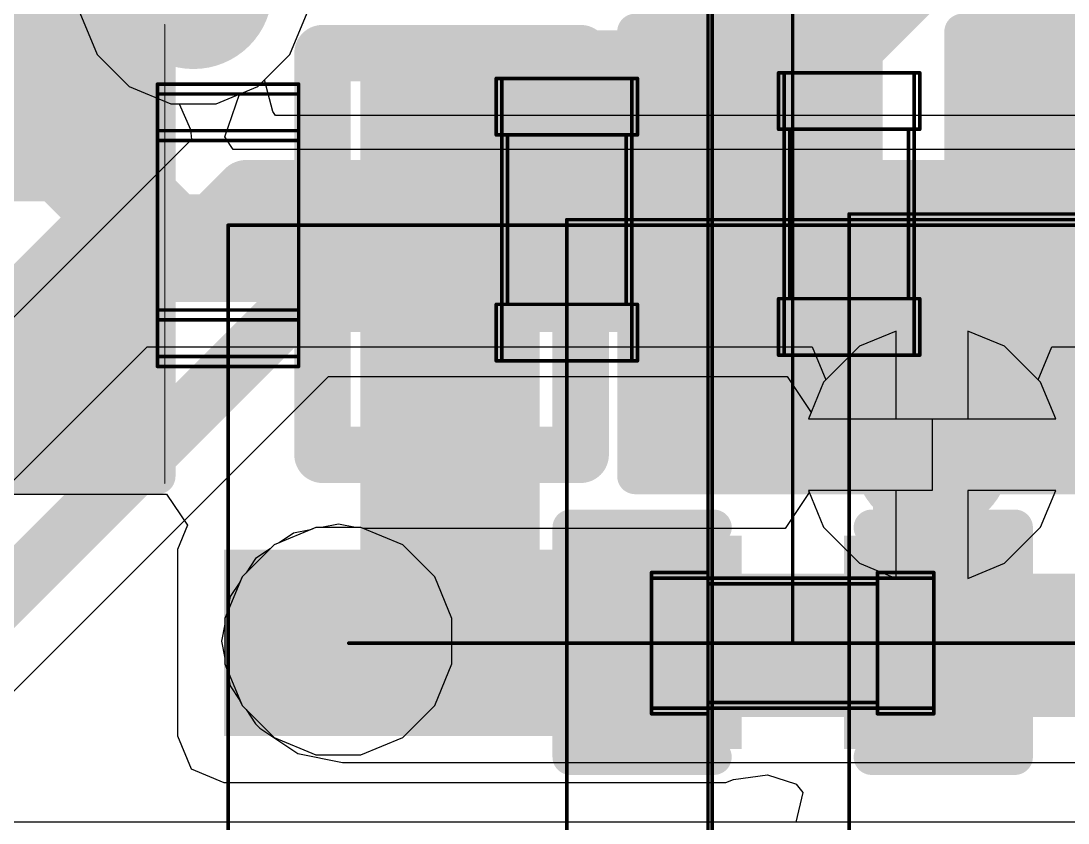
# Model space of a CAD drawing. Header units: inches. Extents: x 0 to 323, y -26 to 38.
# Drawn here: x 11.016 to 14.725, y 0.2 to 3.041 of the extents above; entities that cross this region are included whole.
import ezdxf

# ---------------------------------------------------------------- set-up
doc = ezdxf.new("R2010")
doc.units = ezdxf.units.IN
for name, color, linetype in [('Bottom Layer', 5, 'Continuous'), ('Bottom Solder', 6, 'Continuous'), ('Drill Drawing', 1, 'Continuous'), ('GND', 76, 'Continuous'), ('Mechanical 3', 76, 'Continuous'), ('Power', 16, 'Continuous'), ('Top Layer', 1, 'Continuous'), ('Top Overlay', 2, 'Continuous'), ('Top Paste', 8, 'Continuous'), ('Top Solder', 216, 'Continuous'), ('Via Holes', 16, 'Continuous')]:
    doc.layers.add(name, color=color, linetype=linetype)

# ---------------------------------------------------------------- blocks, each defined once
blk = doc.blocks.new('C___0402_11')
at = {"layer": 'Top Layer'}
for points in [[(-0.6985, -0.3175), (-0.6985, 0.3175), (-0.2413, 0.3175), (-0.2413, -0.3175)], [(0.2413, -0.3175), (0.2413, 0.3175), (0.6985, 0.3175), (0.6985, -0.3175)]]:
    blk.add_hatch(color=1, dxfattribs=at).paths.add_polyline_path(points)
at = {"layer": 'Top Paste'}
for points in [[(-0.6985, -0.3175), (-0.6985, 0.3175), (-0.2413, 0.3175), (-0.2413, -0.3175)], [(0.2413, -0.3175), (0.2413, 0.3175), (0.6985, 0.3175), (0.6985, -0.3175)]]:
    blk.add_hatch(color=8, dxfattribs=at).paths.add_polyline_path(points)
at = {"layer": 'Top Solder'}
for points in [[(-0.7585, -0.3775), (-0.7585, 0.3775), (-0.1813, 0.3775), (-0.1813, -0.3775)], [(0.1813, -0.3775), (0.1813, 0.3775), (0.7585, 0.3775), (0.7585, -0.3775)]]:
    blk.add_hatch(color=216, dxfattribs=at).paths.add_polyline_path(points)
at = {"layer": 'Top Overlay', "const_width": 0.127}
for points in [[(-0.7874, 0.4064), (-0.2794, 0.4064)], [(-0.7874, -0.4064), (-0.7874, 0.4064)], [(0.2794, 0.4064), (0.7874, 0.4064)], [(0.7874, -0.4064), (0.7874, 0.4064)], [(-0.7874, -0.4064), (-0.2794, -0.4064)], [(0.2794, -0.4064), (0.7874, -0.4064)]]:
    blk.add_lwpolyline(points, dxfattribs=at)
at = {"layer": 'Top Overlay', "const_width": 0.0635}
for points in [[(-0.8191, 0.4064, 1), (-0.7556, 0.4064, 1)], [(-0.8191, 0.4064, 1), (-0.7556, 0.4064, 1)], [(-0.3111, 0.4064, 1), (-0.2477, 0.4064, 1)], [(0.2477, 0.4064, 1), (0.3111, 0.4064, 1)], [(0.7556, 0.4064, 1), (0.8191, 0.4064, 1)], [(0.7556, 0.4064, 1), (0.8191, 0.4064, 1)], [(-0.8191, -0.4064, 1), (-0.7556, -0.4064, 1)], [(-0.8191, -0.4064, 1), (-0.7556, -0.4064, 1)], [(-0.3111, -0.4064, 1), (-0.2477, -0.4064, 1)], [(0.2477, -0.4064, 1), (0.3111, -0.4064, 1)], [(0.7556, -0.4064, 1), (0.8191, -0.4064, 1)], [(0.7556, -0.4064, 1), (0.8191, -0.4064, 1)]]:
    blk.add_lwpolyline(points, format="xyb", close=True, dxfattribs=at)
blk = doc.blocks.new('C___0402_13')
at = {"layer": 'Top Layer'}
for points in [[(-0.6985, -0.3175), (-0.6985, 0.3175), (-0.2413, 0.3175), (-0.2413, -0.3175)], [(0.2413, -0.3175), (0.2413, 0.3175), (0.6985, 0.3175), (0.6985, -0.3175)]]:
    blk.add_hatch(color=1, dxfattribs=at).paths.add_polyline_path(points)
at = {"layer": 'Top Paste'}
for points in [[(-0.6985, -0.3175), (-0.6985, 0.3175), (-0.2413, 0.3175), (-0.2413, -0.3175)], [(0.2413, -0.3175), (0.2413, 0.3175), (0.6985, 0.3175), (0.6985, -0.3175)]]:
    blk.add_hatch(color=8, dxfattribs=at).paths.add_polyline_path(points)
at = {"layer": 'Top Solder'}
for points in [[(-0.7585, -0.3775), (-0.7585, 0.3775), (-0.1813, 0.3775), (-0.1813, -0.3775)], [(0.1813, -0.3775), (0.1813, 0.3775), (0.7585, 0.3775), (0.7585, -0.3775)]]:
    blk.add_hatch(color=216, dxfattribs=at).paths.add_polyline_path(points)
at = {"layer": 'Top Overlay', "const_width": 0.127}
for points in [[(-0.2794, 0.4064), (-0.7874, 0.4064)], [(-0.7874, -0.4064), (-0.7874, 0.4064)], [(0.7874, 0.4064), (0.2794, 0.4064)], [(0.7874, -0.4064), (0.7874, 0.4064)], [(-0.2794, -0.4064), (-0.7874, -0.4064)], [(0.7874, -0.4064), (0.2794, -0.4064)]]:
    blk.add_lwpolyline(points, dxfattribs=at)
at = {"layer": 'Top Overlay', "const_width": 0.0635}
for points in [[(-0.8191, 0.4064, 1), (-0.7556, 0.4064, 1)], [(-0.8191, 0.4064, 1), (-0.7556, 0.4064, 1)], [(-0.3111, 0.4064, 1), (-0.2477, 0.4064, 1)], [(0.2477, 0.4064, 1), (0.3111, 0.4064, 1)], [(0.7556, 0.4064, 1), (0.8191, 0.4064, 1)], [(0.7556, 0.4064, 1), (0.8191, 0.4064, 1)], [(-0.8191, -0.4064, 1), (-0.7556, -0.4064, 1)], [(-0.8191, -0.4064, 1), (-0.7556, -0.4064, 1)], [(-0.3111, -0.4064, 1), (-0.2477, -0.4064, 1)], [(0.2477, -0.4064, 1), (0.3111, -0.4064, 1)], [(0.7556, -0.4064, 1), (0.8191, -0.4064, 1)], [(0.7556, -0.4064, 1), (0.8191, -0.4064, 1)]]:
    blk.add_lwpolyline(points, format="xyb", close=True, dxfattribs=at)
blk = doc.blocks.new('C___0402_16')
at = {"layer": 'Top Layer'}
for points in [[(-0.6985, -0.3175), (-0.6985, 0.3175), (-0.2413, 0.3175), (-0.2413, -0.3175)], [(0.2413, -0.3175), (0.2413, 0.3175), (0.6985, 0.3175), (0.6985, -0.3175)]]:
    blk.add_hatch(color=1, dxfattribs=at).paths.add_polyline_path(points)
at = {"layer": 'Top Paste'}
for points in [[(-0.6985, -0.3175), (-0.6985, 0.3175), (-0.2413, 0.3175), (-0.2413, -0.3175)], [(0.2413, -0.3175), (0.2413, 0.3175), (0.6985, 0.3175), (0.6985, -0.3175)]]:
    blk.add_hatch(color=8, dxfattribs=at).paths.add_polyline_path(points)
at = {"layer": 'Top Solder'}
for points in [[(-0.7585, -0.3775), (-0.7585, 0.3775), (-0.1813, 0.3775), (-0.1813, -0.3775)], [(0.1813, -0.3775), (0.1813, 0.3775), (0.7585, 0.3775), (0.7585, -0.3775)]]:
    blk.add_hatch(color=216, dxfattribs=at).paths.add_polyline_path(points)
at = {"layer": 'Top Overlay', "const_width": 0.127}
for points in [[(-0.2794, 0.4064), (-0.7874, 0.4064)], [(-0.7874, -0.4064), (-0.7874, 0.4064)], [(0.7874, 0.4064), (0.2794, 0.4064)], [(0.7874, -0.4064), (0.7874, 0.4064)], [(-0.2794, -0.4064), (-0.7874, -0.4064)], [(0.7874, -0.4064), (0.2794, -0.4064)]]:
    blk.add_lwpolyline(points, dxfattribs=at)
at = {"layer": 'Top Overlay', "const_width": 0.0635}
for points in [[(-0.8191, 0.4064, 1), (-0.7556, 0.4064, 1)], [(-0.8191, 0.4064, 1), (-0.7556, 0.4064, 1)], [(-0.3111, 0.4064, 1), (-0.2477, 0.4064, 1)], [(0.2477, 0.4064, 1), (0.3111, 0.4064, 1)], [(0.7556, 0.4064, 1), (0.8191, 0.4064, 1)], [(0.7556, 0.4064, 1), (0.8191, 0.4064, 1)], [(-0.8191, -0.4064, 1), (-0.7556, -0.4064, 1)], [(-0.8191, -0.4064, 1), (-0.7556, -0.4064, 1)], [(-0.3111, -0.4064, 1), (-0.2477, -0.4064, 1)], [(0.2477, -0.4064, 1), (0.3111, -0.4064, 1)], [(0.7556, -0.4064, 1), (0.8191, -0.4064, 1)], [(0.7556, -0.4064, 1), (0.8191, -0.4064, 1)]]:
    blk.add_lwpolyline(points, format="xyb", close=True, dxfattribs=at)
blk = doc.blocks.new('R___0402_24')
at = {"layer": 'Top Layer'}
for points in [[(-0.6985, -0.3175), (-0.6985, 0.3175), (-0.2413, 0.3175), (-0.2413, -0.3175)], [(0.2413, -0.3175), (0.2413, 0.3175), (0.6985, 0.3175), (0.6985, -0.3175)]]:
    blk.add_hatch(color=1, dxfattribs=at).paths.add_polyline_path(points)
at = {"layer": 'Top Paste'}
for points in [[(-0.6985, -0.3175), (-0.6985, 0.3175), (-0.2413, 0.3175), (-0.2413, -0.3175)], [(0.2413, -0.3175), (0.2413, 0.3175), (0.6985, 0.3175), (0.6985, -0.3175)]]:
    blk.add_hatch(color=8, dxfattribs=at).paths.add_polyline_path(points)
at = {"layer": 'Top Solder'}
for points in [[(-0.7535, -0.3725), (-0.7535, 0.3725), (-0.1863, 0.3725), (-0.1863, -0.3725)], [(0.1863, -0.3725), (0.1863, 0.3725), (0.7535, 0.3725), (0.7535, -0.3725)]]:
    blk.add_hatch(color=216, dxfattribs=at).paths.add_polyline_path(points)
at = {"layer": 'Top Overlay'}
for points, const_width in [([(-0.7874, 0.4064), (-0.7874, -0.4064)], 0.127), ([(-0.7874, 0.4064), (0.7874, 0.4064)], 0.127), ([(0.7874, 0.4064), (0.7874, -0.4064)], 0.127), ([(-0.7874, -0.4064), (0.7874, -0.4064)], 0.127), ([(-0.8128, -0.4318), (0.8128, -0.4318)], 0.00323)]:
    blk.add_lwpolyline(points, dxfattribs=dict(at, const_width=const_width))
for points, const_width in [([(-0.8191, 0.4064, 1), (-0.7556, 0.4064, 1)], 0.0635), ([(-0.8191, 0.4064, 1), (-0.7556, 0.4064, 1)], 0.0635), ([(0.7556, 0.4064, 1), (0.8191, 0.4064, 1)], 0.0635), ([(0.7556, 0.4064, 1), (0.8191, 0.4064, 1)], 0.0635), ([(-0.8191, -0.4064, 1), (-0.7556, -0.4064, 1)], 0.0635), ([(-0.8191, -0.4064, 1), (-0.7556, -0.4064, 1)], 0.0635), ([(0.7556, -0.4064, 1), (0.8191, -0.4064, 1)], 0.0635), ([(0.7556, -0.4064, 1), (0.8191, -0.4064, 1)], 0.0635), ([(-0.8136, -0.4318, 1), (-0.812, -0.4318, 1)], 0.00161), ([(0.812, -0.4318, 1), (0.8136, -0.4318, 1)], 0.00161)]:
    blk.add_lwpolyline(points, format="xyb", close=True, dxfattribs=dict(at, const_width=const_width))
blk = doc.blocks.new('IND_0402_28')
at = {"layer": 'Top Layer'}
for points in [[(-0.55, 0.3), (-0.15, 0.3), (-0.15, -0.3), (-0.55, -0.3)], [(0.15, 0.3), (0.55, 0.3), (0.55, -0.3), (0.15, -0.3)]]:
    blk.add_hatch(color=1, dxfattribs=at).paths.add_polyline_path(points)
at = {"layer": 'Top Paste'}
for points in [[(-0.55, 0.3), (-0.15, 0.3), (-0.15, -0.3), (-0.55, -0.3)], [(0.15, 0.3), (0.55, 0.3), (0.55, -0.3), (0.15, -0.3)]]:
    blk.add_hatch(color=8, dxfattribs=at).paths.add_polyline_path(points)
at = {"layer": 'Top Solder'}
for points in [[(-0.55, 0.3), (-0.15, 0.3), (-0.15, -0.3), (-0.55, -0.3)], [(0.15, 0.3), (0.55, 0.3), (0.55, -0.3), (0.15, -0.3)]]:
    blk.add_hatch(color=216, dxfattribs=at).paths.add_polyline_path(points)
at = {"layer": 'Top Overlay', "const_width": 0.2}
for points in [[(-0.7112, -0.4572), (-0.7112, 0.4572)], [(-0.3048, 0.4572), (-0.7112, 0.4572)], [(0.7112, 0.4572), (-0.3048, 0.4572)], [(0.7112, -0.4572), (0.7112, 0.4572)], [(-0.3048, -0.4572), (-0.7112, -0.4572)], [(0.7112, -0.4572), (-0.3048, -0.4572)]]:
    blk.add_lwpolyline(points, dxfattribs=at)
at = {"layer": 'Top Overlay', "const_width": 0.1}
for points in [[(-0.7612, 0.4572, 1), (-0.6612, 0.4572, 1)], [(-0.7612, 0.4572, 1), (-0.6612, 0.4572, 1)], [(-0.3548, 0.4572, 1), (-0.2548, 0.4572, 1)], [(-0.3548, 0.4572, 1), (-0.2548, 0.4572, 1)], [(0.6612, 0.4572, 1), (0.7612, 0.4572, 1)], [(0.6612, 0.4572, 1), (0.7612, 0.4572, 1)], [(-0.7612, -0.4572, 1), (-0.6612, -0.4572, 1)], [(-0.7612, -0.4572, 1), (-0.6612, -0.4572, 1)], [(-0.3548, -0.4572, 1), (-0.2548, -0.4572, 1)], [(-0.3548, -0.4572, 1), (-0.2548, -0.4572, 1)], [(0.6612, -0.4572, 1), (0.7612, -0.4572, 1)], [(0.6612, -0.4572, 1), (0.7612, -0.4572, 1)]]:
    blk.add_lwpolyline(points, format="xyb", close=True, dxfattribs=at)

msp = doc.modelspace()

# ---------------------------------------------------------------- hatches: boundary and pattern name
at = {"layer": 'Bottom Layer'}
h = msp.add_hatch(color=5, dxfattribs=at)
edge = h.paths.add_edge_path()
edge.add_arc((11.6266, 3.1496), 0.25, 0, 360)
h = msp.add_hatch(color=5, dxfattribs=at)
edge = h.paths.add_edge_path()
edge.add_arc((14.2428, 1.504), 0.25, 0, 360)
h = msp.add_hatch(color=5, dxfattribs=at)
edge = h.paths.add_edge_path()
edge.add_arc((12.14, 0.8436), 0.25, 0, 360)
at = {"layer": 'Bottom Solder'}
h = msp.add_hatch(color=6, dxfattribs=at)
edge = h.paths.add_edge_path()
edge.add_arc((11.6266, 3.1496), 0.15, 0, 360)
h = msp.add_hatch(color=6, dxfattribs=at)
edge = h.paths.add_edge_path()
edge.add_arc((14.2428, 1.504), 0.15, 0, 360)
h = msp.add_hatch(color=6, dxfattribs=at)
edge = h.paths.add_edge_path()
edge.add_arc((12.14, 0.8436), 0.15, 0, 360)
at = {"layer": 'GND'}
h = msp.add_hatch(color=76, dxfattribs=at)
edge = h.paths.add_edge_path()
edge.add_arc((11.6266, 3.1496), 0.25, 0, 360)
h = msp.add_hatch(color=76, dxfattribs=at)
edge = h.paths.add_edge_path()
edge.add_arc((14.2428, 1.504), 0.25, 0, 360)
h = msp.add_hatch(color=76, dxfattribs=at)
edge = h.paths.add_edge_path()
edge.add_arc((12.14, 0.8436), 0.25, 0, 360)
at = {"layer": 'Power'}
h = msp.add_hatch(color=16, dxfattribs=at)
edge = h.paths.add_edge_path()
edge.add_arc((11.6266, 3.1496), 0.25, 0, 360)
h = msp.add_hatch(color=16, dxfattribs=at)
edge = h.paths.add_edge_path()
edge.add_arc((14.2428, 1.504), 0.25, 0, 360)
h = msp.add_hatch(color=16, dxfattribs=at)
edge = h.paths.add_edge_path()
edge.add_arc((12.14, 0.8436), 0.25, 0, 360)
at = {"layer": 'Top Layer'}
h = msp.add_hatch(color=1, dxfattribs=at)
edge = h.paths.add_edge_path()
edge.add_arc((11.6266, 3.1496), 0.25, 0, 360)
for points in [[(12.2174, 2.3622), (13.9954, 2.3622), (13.9954, 3.0068), (12.2174, 3.0068)], [(12.2174, 2.0828), (12.2174, 0.5842), (12.8524, 0.5842), (12.8524, 2.0828)], [(13.2801, 1.5167), (16.1859, 1.5167), (16.1859, 2.0374), (13.2801, 2.0374)], [(13.9905, 1.504), (15.9047, 1.504), (15.9047, 2.0374), (13.9905, 2.0374)], [(13.5128, 1.1684), (11.7348, 1.1684), (11.7348, 0.508), (13.5128, 0.508)]]:
    msp.add_hatch(color=1, dxfattribs=at).paths.add_polyline_path(points)
h = msp.add_hatch(color=1, dxfattribs=at)
edge = h.paths.add_edge_path()
edge.add_arc((14.2428, 1.504), 0.25, 0, 360)
h = msp.add_hatch(color=1, dxfattribs=at)
edge = h.paths.add_edge_path()
edge.add_arc((12.14, 0.8436), 0.25, 0, 360)
at = {"layer": 'Top Solder'}
h = msp.add_hatch(color=216, dxfattribs=at)
edge = h.paths.add_edge_path()
edge.add_arc((11.6266, 3.1496), 0.15, 0, 360)
h = msp.add_hatch(color=216, dxfattribs=at)
edge = h.paths.add_edge_path()
edge.add_arc((14.2428, 1.504), 0.15, 0, 360)
h = msp.add_hatch(color=216, dxfattribs=at)
edge = h.paths.add_edge_path()
edge.add_arc((12.14, 0.8436), 0.15, 0, 360)
at = {"layer": 'Via Holes'}
h = msp.add_hatch(color=7, dxfattribs=at)
edge = h.paths.add_edge_path()
edge.add_arc((11.6266, 3.1496), 0.15, 0, 360)
h = msp.add_hatch(color=7, dxfattribs=at)
edge = h.paths.add_edge_path()
edge.add_arc((14.2428, 1.504), 0.15, 0, 360)
h = msp.add_hatch(color=7, dxfattribs=at)
edge = h.paths.add_edge_path()
edge.add_arc((12.14, 0.8436), 0.15, 0, 360)

# ---------------------------------------------------------------- linework, layer by layer
at = {"layer": 'Bottom Layer'}
for p, q in [((11.9677, 2.9217), (12.029, 3.0696)), ((11.8545, 2.8085), (11.9677, 2.9217)), ((11.7895, 2.7815), (11.8545, 2.8085)), ((11.7381, 2.6299), (11.7895, 2.7815)), ((11.7676, 2.5857), (11.7381, 2.6299)), ((20.3022, 2.5857), (11.7676, 2.5857)), ((10.172, 0.5964), (11.4621, 1.8865)), ((11.4621, 1.8865), (13.8184, 1.8865)), ((13.8184, 1.8865), (13.867, 1.7692)), ((14.6186, 1.7692), (14.6672, 1.8865)), ((14.6672, 1.8865), (14.8906, 1.8865)), ((13.8586, 1.7608), (13.8049, 1.631)), ((13.867, 1.7692), (13.8586, 1.7608)), ((14.627, 1.7608), (14.6186, 1.7692)), ((14.6807, 1.631), (14.627, 1.7608)), ((13.8049, 1.631), (14.6807, 1.631)), ((14.1158, 1.377), (13.8049, 1.377)), ((13.8049, 1.377), (13.8586, 1.2473)), ((14.1158, 1.0661), (14.1158, 1.377)), ((14.6807, 1.377), (14.3698, 1.377)), ((14.3698, 1.377), (14.3698, 1.0661)), ((14.627, 1.2473), (14.6807, 1.377)), ((12.06, 1.246), (11.9121, 1.1848)), ((12.2201, 1.246), (12.06, 1.246)), ((12.368, 1.1848), (12.2201, 1.246)), ((13.8586, 1.2473), (13.9861, 1.1198)), ((14.4995, 1.1198), (14.627, 1.2473)), ((11.9121, 1.1848), (11.7989, 1.0716)), ((12.4812, 1.0716), (12.368, 1.1848)), ((13.9861, 1.1198), (14.1158, 1.0661)), ((14.3698, 1.0661), (14.4995, 1.1198)), ((11.7989, 1.0716), (11.7376, 0.9237)), ((12.5424, 0.9237), (12.4812, 1.0716)), ((11.7376, 0.9237), (11.7376, 0.7636)), ((12.5424, 0.7636), (12.5424, 0.9237)), ((11.7376, 0.7636), (11.7989, 0.6157)), ((12.4812, 0.6157), (12.5424, 0.7636)), ((11.7989, 0.6157), (11.9121, 0.5025)), ((12.368, 0.5025), (12.4812, 0.6157)), ((11.9121, 0.5025), (12.06, 0.4412)), ((12.2201, 0.4412), (12.368, 0.5025)), ((12.06, 0.4412), (12.2201, 0.4412)), ((21.7238, 0.2032), (8.3343, 0.2032))]:
    msp.add_line(p, q, dxfattribs=at)
at = {"layer": 'Bottom Layer', "const_width": 0.381}
for points in [[(10.6106, 3.1596), (11.5341, 2.2361)], [(9.9248, 0.8436), (11.3173, 2.2361)], [(11.3173, 2.2361), (11.5341, 2.2361)], [(11.5341, 2.2361), (20.3022, 2.2361)]]:
    msp.add_lwpolyline(points, dxfattribs=at)
at = {"layer": 'Bottom Layer', "const_width": 0.1905}
for points in [[(11.222, 2.2361, 1), (11.4125, 2.2361, 1)], [(11.222, 2.2361, 1), (11.4125, 2.2361, 1)], [(11.4388, 2.2361, 1), (11.6293, 2.2361, 1)], [(11.4388, 2.2361, 1), (11.6293, 2.2361, 1)], [(11.4388, 2.2361, 1), (11.6293, 2.2361, 1)]]:
    msp.add_lwpolyline(points, format="xyb", close=True, dxfattribs=at)
at = {"layer": 'Drill Drawing'}
for points, const_width in [([(11.8806, 3.1496, 1), (11.3726, 3.1496, 1)], 0.0508), ([(14.4968, 1.504, 1), (13.9888, 1.504, 1)], 0.0508), ([(13.9761, 1.504, 1), (14.0015, 1.504, 1)], 0.0254), ([(14.4841, 1.504, 1), (14.5095, 1.504, 1)], 0.0254), ([(12.394, 0.8436, 1), (11.886, 0.8436, 1)], 0.0508), ([(11.8733, 0.8436, 1), (11.8987, 0.8436, 1)], 0.0254), ([(12.3813, 0.8436, 1), (12.4067, 0.8436, 1)], 0.0254)]:
    msp.add_lwpolyline(points, format="xyb", close=True, dxfattribs=dict(at, const_width=const_width))
at = {"layer": 'GND'}
for p, q in [((11.2242, 3.0696), (11.2855, 2.9217)), ((11.9677, 2.9217), (12.029, 3.0696)), ((11.2855, 2.9217), (11.3986, 2.8085)), ((11.8545, 2.8085), (11.9677, 2.9217)), ((11.3986, 2.8085), (11.5465, 2.7472)), ((11.7066, 2.7472), (11.8545, 2.8085)), ((11.5465, 2.7472), (11.7066, 2.7472)), ((14.1158, 1.942), (13.9861, 1.8882)), ((14.1158, 1.631), (14.1158, 1.942)), ((14.4995, 1.8882), (14.3698, 1.942)), ((14.3698, 1.942), (14.3698, 1.631)), ((13.9861, 1.8882), (13.8586, 1.7608)), ((14.627, 1.7608), (14.4995, 1.8882)), ((13.8586, 1.7608), (13.8049, 1.631)), ((14.6807, 1.631), (14.627, 1.7608)), ((13.8049, 1.631), (14.1158, 1.631)), ((14.3698, 1.631), (14.6807, 1.631)), ((14.1158, 1.377), (13.8049, 1.377)), ((13.8049, 1.377), (13.8586, 1.2473)), ((14.1158, 1.0661), (14.1158, 1.377)), ((14.6807, 1.377), (14.3698, 1.377)), ((14.3698, 1.377), (14.3698, 1.0661)), ((14.627, 1.2473), (14.6807, 1.377)), ((12.06, 1.246), (11.9121, 1.1848)), ((12.2201, 1.246), (12.06, 1.246)), ((12.368, 1.1848), (12.2201, 1.246)), ((13.8586, 1.2473), (13.9861, 1.1198)), ((14.4995, 1.1198), (14.627, 1.2473)), ((11.9121, 1.1848), (11.7989, 1.0716)), ((12.4812, 1.0716), (12.368, 1.1848)), ((13.9861, 1.1198), (14.1158, 1.0661)), ((14.3698, 1.0661), (14.4995, 1.1198)), ((11.7989, 1.0716), (11.7376, 0.9237)), ((12.5424, 0.9237), (12.4812, 1.0716)), ((11.7376, 0.9237), (11.7376, 0.7636)), ((12.5424, 0.7636), (12.5424, 0.9237)), ((11.7376, 0.7636), (11.7989, 0.6157)), ((12.4812, 0.6157), (12.5424, 0.7636)), ((11.7989, 0.6157), (11.9121, 0.5025)), ((12.368, 0.5025), (12.4812, 0.6157)), ((11.9121, 0.5025), (12.06, 0.4412)), ((12.2201, 0.4412), (12.368, 0.5025)), ((12.06, 0.4412), (12.2201, 0.4412)), ((37.7698, 0.2032), (0.2032, 0.2032))]:
    msp.add_line(p, q, dxfattribs=at)
at = {"layer": 'Mechanical 3', "const_width": 0.0127}
for points in [[(13.7492, 0.8368), (13.7492, 8.7815)], [(13.7492, 0.8368), (13.7492, 8.7815)], [(13.4492, 0.2221), (13.4492, 8.1668)], [(13.4492, 0.2221), (13.4492, 8.1668)], [(13.4492, -0.7779), (13.4492, 7.1668)], [(13.4492, -0.7779), (13.4492, 7.1668)], [(13.4492, -1.7779), (13.4492, 6.1668)], [(13.4492, -1.7779), (13.4492, 6.1668)], [(13.4492, -2.7779), (13.4492, 5.1668)], [(13.4492, -2.7779), (13.4492, 5.1668)], [(13.4642, -3.7779), (13.4642, 4.1668)], [(13.4642, -3.7779), (13.4642, 4.1668)], [(13.6992, 2.8568), (13.7192, 2.8568)], [(13.6992, 2.6568), (13.6992, 2.8568)], [(13.7192, 2.8568), (14.1792, 2.8568)], [(13.7192, 1.8568), (13.7192, 2.8568)], [(14.1792, 1.8568), (14.1792, 2.8568)], [(14.1792, 2.8568), (14.1992, 2.8568)], [(14.1992, 2.6568), (14.1992, 2.8568)], [(11.4992, 2.7818), (11.4992, 2.8168)], [(11.4992, 2.8168), (11.9992, 2.8168)], [(11.9992, 2.7818), (11.9992, 2.8168)], [(12.6992, 2.8368), (12.7192, 2.8368)], [(12.6992, 2.6368), (12.6992, 2.8368)], [(12.7192, 2.8368), (13.1792, 2.8368)], [(12.7192, 1.8368), (12.7192, 2.8368)], [(13.1792, 2.8368), (13.1992, 2.8368)], [(13.1792, 1.8368), (13.1792, 2.8368)], [(13.1992, 2.6368), (13.1992, 2.8368)], [(11.4992, 2.6518), (11.4992, 2.7818)], [(11.4992, 2.7818), (11.9992, 2.7818)], [(11.9992, 2.6518), (11.9992, 2.7818)], [(11.4992, 2.6168), (11.4992, 2.6518)], [(11.4992, 2.6518), (11.9992, 2.6518)], [(11.9992, 2.6168), (11.9992, 2.6518)], [(12.6992, 2.6368), (12.7192, 2.6368)], [(12.7192, 2.6368), (13.1792, 2.6368)], [(12.7392, 2.0368), (12.7392, 2.6368)], [(13.1592, 2.0368), (13.1592, 2.6368)], [(13.1792, 2.6368), (13.1992, 2.6368)], [(13.6992, 2.6568), (13.7192, 2.6568)], [(13.7192, 2.6568), (14.1792, 2.6568)], [(13.7392, 2.0568), (13.7392, 2.6568)], [(14.1592, 2.0568), (14.1592, 2.6568)], [(14.1792, 2.6568), (14.1992, 2.6568)], [(11.4992, 2.0168), (11.4992, 2.6168)], [(11.4992, 2.6168), (11.9992, 2.6168)], [(11.9992, 2.0168), (11.9992, 2.6168)], [(12.9492, 2.3368), (20.8939, 2.3368)], [(12.9492, 2.3368), (20.8939, 2.3368)], [(12.9492, -1.6356), (12.9492, 2.3368)], [(12.9492, -1.6356), (12.9492, 2.3368)], [(13.9492, 2.3568), (21.8939, 2.3568)], [(13.9492, 2.3568), (21.8939, 2.3568)], [(13.9492, -1.6156), (13.9492, 2.3568)], [(13.9492, -1.6156), (13.9492, 2.3568)], [(11.7492, 2.3168), (19.6939, 2.3168)], [(11.7492, 2.3168), (19.6939, 2.3168)], [(11.7492, -1.6556), (11.7492, 2.3168)], [(11.7492, -1.6556), (11.7492, 2.3168)], [(12.6992, 1.8368), (12.6992, 2.0368)], [(12.6992, 2.0368), (12.7192, 2.0368)], [(12.7192, 2.0368), (13.1792, 2.0368)], [(13.1792, 2.0368), (13.1992, 2.0368)], [(13.1992, 1.8368), (13.1992, 2.0368)], [(13.6992, 2.0568), (13.7192, 2.0568)], [(13.6992, 1.8568), (13.6992, 2.0568)], [(13.7192, 2.0568), (14.1792, 2.0568)], [(14.1792, 2.0568), (14.1992, 2.0568)], [(14.1992, 1.8568), (14.1992, 2.0568)], [(11.4992, 1.9818), (11.4992, 2.0168)], [(11.4992, 2.0168), (11.9992, 2.0168)], [(11.9992, 1.9818), (11.9992, 2.0168)], [(11.4992, 1.9818), (11.9992, 1.9818)], [(11.4992, 1.8518), (11.4992, 1.9818)], [(11.9992, 1.8518), (11.9992, 1.9818)], [(11.4992, 1.8518), (11.9992, 1.8518)], [(11.4992, 1.8168), (11.4992, 1.8518)], [(11.9992, 1.8168), (11.9992, 1.8518)], [(13.6992, 1.8568), (13.7192, 1.8568)], [(13.7192, 1.8568), (14.1792, 1.8568)], [(14.1792, 1.8568), (14.1992, 1.8568)], [(11.4992, 1.8168), (11.9992, 1.8168)], [(12.6992, 1.8368), (12.7192, 1.8368)], [(12.7192, 1.8368), (13.1792, 1.8368)], [(13.1792, 1.8368), (13.1992, 1.8368)], [(13.2492, 1.0668), (13.2492, 1.0868)], [(13.2492, 1.0868), (13.4492, 1.0868)], [(13.4492, 1.0668), (13.4492, 1.0868)], [(14.0492, 1.0668), (14.0492, 1.0868)], [(14.0492, 1.0868), (14.2492, 1.0868)], [(14.2492, 1.0668), (14.2492, 1.0868)], [(13.2492, 1.0668), (14.2492, 1.0668)], [(13.2492, 0.6068), (13.2492, 1.0668)], [(13.4492, 0.6068), (13.4492, 1.0668)], [(13.4492, 1.0468), (14.0492, 1.0468)], [(14.0492, 0.6068), (14.0492, 1.0668)], [(14.2492, 0.6068), (14.2492, 1.0668)], [(12.1768, 0.8368), (16.1492, 0.8368)], [(12.1768, 0.8368), (16.1492, 0.8368)], [(13.7492, 0.8368), (17.7216, 0.8368)], [(13.7492, 0.8368), (17.7216, 0.8368)], [(13.4492, 0.6268), (14.0492, 0.6268)], [(13.2492, 0.6068), (14.2492, 0.6068)], [(13.2492, 0.5868), (13.2492, 0.6068)], [(13.4492, 0.5868), (13.4492, 0.6068)], [(14.0492, 0.5868), (14.0492, 0.6068)], [(14.2492, 0.5868), (14.2492, 0.6068)], [(13.2492, 0.5868), (13.4492, 0.5868)], [(14.0492, 0.5868), (14.2492, 0.5868)]]:
    msp.add_lwpolyline(points, dxfattribs=at)
at = {"layer": 'Mechanical 3'}
for points, const_width in [([(13.696, 2.8568, 1), (13.7024, 2.8568, 1)], 0.00635), ([(13.696, 2.8568, 1), (13.7024, 2.8568, 1)], 0.00635), ([(13.716, 2.8568, 1), (13.7224, 2.8568, 1)], 0.00635), ([(13.716, 2.8568, 1), (13.7224, 2.8568, 1)], 0.00635), ([(13.716, 2.8568, 1), (13.7224, 2.8568, 1)], 0.00635), ([(14.176, 2.8568, 1), (14.1824, 2.8568, 1)], 0.00635), ([(14.176, 2.8568, 1), (14.1824, 2.8568, 1)], 0.00635), ([(14.176, 2.8568, 1), (14.1824, 2.8568, 1)], 0.00635), ([(14.196, 2.8568, 1), (14.2024, 2.8568, 1)], 0.00635), ([(14.196, 2.8568, 1), (14.2024, 2.8568, 1)], 0.00635), ([(11.496, 2.8168, 1), (11.5024, 2.8168, 1)], 0.00635), ([(11.496, 2.8168, 1), (11.5024, 2.8168, 1)], 0.00635), ([(11.996, 2.8168, 1), (12.0024, 2.8168, 1)], 0.00635), ([(11.996, 2.8168, 1), (12.0024, 2.8168, 1)], 0.00635), ([(12.696, 2.8368, 1), (12.7024, 2.8368, 1)], 0.00635), ([(12.696, 2.8368, 1), (12.7024, 2.8368, 1)], 0.00635), ([(12.716, 2.8368, 1), (12.7224, 2.8368, 1)], 0.00635), ([(12.716, 2.8368, 1), (12.7224, 2.8368, 1)], 0.00635), ([(12.716, 2.8368, 1), (12.7224, 2.8368, 1)], 0.00635), ([(13.176, 2.8368, 1), (13.1824, 2.8368, 1)], 0.00635), ([(13.176, 2.8368, 1), (13.1824, 2.8368, 1)], 0.00635), ([(13.176, 2.8368, 1), (13.1824, 2.8368, 1)], 0.00635), ([(13.196, 2.8368, 1), (13.2024, 2.8368, 1)], 0.00635), ([(13.196, 2.8368, 1), (13.2024, 2.8368, 1)], 0.00635), ([(11.496, 2.7818, 1), (11.5024, 2.7818, 1)], 0.00635), ([(11.496, 2.7818, 1), (11.5024, 2.7818, 1)], 0.00635), ([(11.496, 2.7818, 1), (11.5024, 2.7818, 1)], 0.00635), ([(11.996, 2.7818, 1), (12.0024, 2.7818, 1)], 0.00635), ([(11.996, 2.7818, 1), (12.0024, 2.7818, 1)], 0.00635), ([(11.996, 2.7818, 1), (12.0024, 2.7818, 1)], 0.00635), ([(11.496, 2.6518, 1), (11.5024, 2.6518, 1)], 0.00635), ([(11.496, 2.6518, 1), (11.5024, 2.6518, 1)], 0.00635), ([(11.496, 2.6518, 1), (11.5024, 2.6518, 1)], 0.00635), ([(11.996, 2.6518, 1), (12.0024, 2.6518, 1)], 0.00635), ([(11.996, 2.6518, 1), (12.0024, 2.6518, 1)], 0.00635), ([(11.996, 2.6518, 1), (12.0024, 2.6518, 1)], 0.00635), ([(12.696, 2.6368, 1), (12.7024, 2.6368, 1)], 0.00635), ([(12.696, 2.6368, 1), (12.7024, 2.6368, 1)], 0.00635), ([(12.716, 2.6368, 1), (12.7224, 2.6368, 1)], 0.00635), ([(12.716, 2.6368, 1), (12.7224, 2.6368, 1)], 0.00635), ([(12.736, 2.6368, 1), (12.7424, 2.6368, 1)], 0.00635), ([(13.156, 2.6368, 1), (13.1624, 2.6368, 1)], 0.00635), ([(13.176, 2.6368, 1), (13.1824, 2.6368, 1)], 0.00635), ([(13.176, 2.6368, 1), (13.1824, 2.6368, 1)], 0.00635), ([(13.196, 2.6368, 1), (13.2024, 2.6368, 1)], 0.00635), ([(13.196, 2.6368, 1), (13.2024, 2.6368, 1)], 0.00635), ([(13.696, 2.6568, 1), (13.7024, 2.6568, 1)], 0.00635), ([(13.696, 2.6568, 1), (13.7024, 2.6568, 1)], 0.00635), ([(13.716, 2.6568, 1), (13.7224, 2.6568, 1)], 0.00635), ([(13.716, 2.6568, 1), (13.7224, 2.6568, 1)], 0.00635), ([(13.736, 2.6568, 1), (13.7424, 2.6568, 1)], 0.00635), ([(14.156, 2.6568, 1), (14.1624, 2.6568, 1)], 0.00635), ([(14.176, 2.6568, 1), (14.1824, 2.6568, 1)], 0.00635), ([(14.176, 2.6568, 1), (14.1824, 2.6568, 1)], 0.00635), ([(14.196, 2.6568, 1), (14.2024, 2.6568, 1)], 0.00635), ([(14.196, 2.6568, 1), (14.2024, 2.6568, 1)], 0.00635), ([(11.496, 2.6168, 1), (11.5024, 2.6168, 1)], 0.00635), ([(11.496, 2.6168, 1), (11.5024, 2.6168, 1)], 0.00635), ([(11.496, 2.6168, 1), (11.5024, 2.6168, 1)], 0.00635), ([(11.996, 2.6168, 1), (12.0024, 2.6168, 1)], 0.00635), ([(11.996, 2.6168, 1), (12.0024, 2.6168, 1)], 0.00635), ([(11.996, 2.6168, 1), (12.0024, 2.6168, 1)], 0.00635), ([(12.946, 2.3368, 1), (12.9524, 2.3368, 1)], 0.00635), ([(12.946, 2.3368, 1), (12.9524, 2.3368, 1)], 0.00635), ([(12.946, 2.3368, 1), (12.9524, 2.3368, 1)], 0.00635), ([(12.946, 2.3368, 1), (12.9524, 2.3368, 1)], 0.00635), ([(12.9524, 2.3368, 1), (12.946, 2.3368, 1)], 0.00635), ([(12.9524, 2.3368, 1), (12.946, 2.3368, 1)], 0.00635), ([(12.9444, 2.3368, 1), (12.9476, 2.3368, 1)], 0.00317), ([(12.9444, 2.3368, 1), (12.9476, 2.3368, 1)], 0.00317), ([(12.9508, 2.3368, 1), (12.954, 2.3368, 1)], 0.00317), ([(12.9508, 2.3368, 1), (12.954, 2.3368, 1)], 0.00317), ([(13.946, 2.3568, 1), (13.9524, 2.3568, 1)], 0.00635), ([(13.946, 2.3568, 1), (13.9524, 2.3568, 1)], 0.00635), ([(13.946, 2.3568, 1), (13.9524, 2.3568, 1)], 0.00635), ([(13.946, 2.3568, 1), (13.9524, 2.3568, 1)], 0.00635), ([(13.9524, 2.3568, 1), (13.946, 2.3568, 1)], 0.00635), ([(13.9524, 2.3568, 1), (13.946, 2.3568, 1)], 0.00635), ([(13.9444, 2.3568, 1), (13.9476, 2.3568, 1)], 0.00317), ([(13.9444, 2.3568, 1), (13.9476, 2.3568, 1)], 0.00317), ([(13.9508, 2.3568, 1), (13.954, 2.3568, 1)], 0.00317), ([(13.9508, 2.3568, 1), (13.954, 2.3568, 1)], 0.00317), ([(11.746, 2.3168, 1), (11.7524, 2.3168, 1)], 0.00635), ([(11.746, 2.3168, 1), (11.7524, 2.3168, 1)], 0.00635), ([(11.746, 2.3168, 1), (11.7524, 2.3168, 1)], 0.00635), ([(11.746, 2.3168, 1), (11.7524, 2.3168, 1)], 0.00635), ([(11.7524, 2.3168, 1), (11.746, 2.3168, 1)], 0.00635), ([(11.7524, 2.3168, 1), (11.746, 2.3168, 1)], 0.00635), ([(11.7444, 2.3168, 1), (11.7476, 2.3168, 1)], 0.00317), ([(11.7444, 2.3168, 1), (11.7476, 2.3168, 1)], 0.00317), ([(11.7508, 2.3168, 1), (11.754, 2.3168, 1)], 0.00317), ([(11.7508, 2.3168, 1), (11.754, 2.3168, 1)], 0.00317), ([(12.696, 2.0368, 1), (12.7024, 2.0368, 1)], 0.00635), ([(12.696, 2.0368, 1), (12.7024, 2.0368, 1)], 0.00635), ([(12.716, 2.0368, 1), (12.7224, 2.0368, 1)], 0.00635), ([(12.716, 2.0368, 1), (12.7224, 2.0368, 1)], 0.00635), ([(12.736, 2.0368, 1), (12.7424, 2.0368, 1)], 0.00635), ([(13.156, 2.0368, 1), (13.1624, 2.0368, 1)], 0.00635), ([(13.176, 2.0368, 1), (13.1824, 2.0368, 1)], 0.00635), ([(13.176, 2.0368, 1), (13.1824, 2.0368, 1)], 0.00635), ([(13.196, 2.0368, 1), (13.2024, 2.0368, 1)], 0.00635), ([(13.196, 2.0368, 1), (13.2024, 2.0368, 1)], 0.00635), ([(13.696, 2.0568, 1), (13.7024, 2.0568, 1)], 0.00635), ([(13.696, 2.0568, 1), (13.7024, 2.0568, 1)], 0.00635), ([(13.716, 2.0568, 1), (13.7224, 2.0568, 1)], 0.00635), ([(13.716, 2.0568, 1), (13.7224, 2.0568, 1)], 0.00635), ([(13.736, 2.0568, 1), (13.7424, 2.0568, 1)], 0.00635), ([(14.156, 2.0568, 1), (14.1624, 2.0568, 1)], 0.00635), ([(14.176, 2.0568, 1), (14.1824, 2.0568, 1)], 0.00635), ([(14.176, 2.0568, 1), (14.1824, 2.0568, 1)], 0.00635), ([(14.196, 2.0568, 1), (14.2024, 2.0568, 1)], 0.00635), ([(14.196, 2.0568, 1), (14.2024, 2.0568, 1)], 0.00635), ([(11.496, 2.0168, 1), (11.5024, 2.0168, 1)], 0.00635), ([(11.496, 2.0168, 1), (11.5024, 2.0168, 1)], 0.00635), ([(11.496, 2.0168, 1), (11.5024, 2.0168, 1)], 0.00635), ([(11.996, 2.0168, 1), (12.0024, 2.0168, 1)], 0.00635), ([(11.996, 2.0168, 1), (12.0024, 2.0168, 1)], 0.00635), ([(11.996, 2.0168, 1), (12.0024, 2.0168, 1)], 0.00635), ([(11.496, 1.9818, 1), (11.5024, 1.9818, 1)], 0.00635), ([(11.496, 1.9818, 1), (11.5024, 1.9818, 1)], 0.00635), ([(11.496, 1.9818, 1), (11.5024, 1.9818, 1)], 0.00635), ([(11.996, 1.9818, 1), (12.0024, 1.9818, 1)], 0.00635), ([(11.996, 1.9818, 1), (12.0024, 1.9818, 1)], 0.00635), ([(11.996, 1.9818, 1), (12.0024, 1.9818, 1)], 0.00635), ([(11.496, 1.8518, 1), (11.5024, 1.8518, 1)], 0.00635), ([(11.496, 1.8518, 1), (11.5024, 1.8518, 1)], 0.00635), ([(11.496, 1.8518, 1), (11.5024, 1.8518, 1)], 0.00635), ([(11.996, 1.8518, 1), (12.0024, 1.8518, 1)], 0.00635), ([(11.996, 1.8518, 1), (12.0024, 1.8518, 1)], 0.00635), ([(11.996, 1.8518, 1), (12.0024, 1.8518, 1)], 0.00635), ([(13.696, 1.8568, 1), (13.7024, 1.8568, 1)], 0.00635), ([(13.696, 1.8568, 1), (13.7024, 1.8568, 1)], 0.00635), ([(13.716, 1.8568, 1), (13.7224, 1.8568, 1)], 0.00635), ([(13.716, 1.8568, 1), (13.7224, 1.8568, 1)], 0.00635), ([(13.716, 1.8568, 1), (13.7224, 1.8568, 1)], 0.00635), ([(14.176, 1.8568, 1), (14.1824, 1.8568, 1)], 0.00635), ([(14.176, 1.8568, 1), (14.1824, 1.8568, 1)], 0.00635), ([(14.176, 1.8568, 1), (14.1824, 1.8568, 1)], 0.00635), ([(14.196, 1.8568, 1), (14.2024, 1.8568, 1)], 0.00635), ([(14.196, 1.8568, 1), (14.2024, 1.8568, 1)], 0.00635), ([(11.496, 1.8168, 1), (11.5024, 1.8168, 1)], 0.00635), ([(11.496, 1.8168, 1), (11.5024, 1.8168, 1)], 0.00635), ([(11.996, 1.8168, 1), (12.0024, 1.8168, 1)], 0.00635), ([(11.996, 1.8168, 1), (12.0024, 1.8168, 1)], 0.00635), ([(12.696, 1.8368, 1), (12.7024, 1.8368, 1)], 0.00635), ([(12.696, 1.8368, 1), (12.7024, 1.8368, 1)], 0.00635), ([(12.716, 1.8368, 1), (12.7224, 1.8368, 1)], 0.00635), ([(12.716, 1.8368, 1), (12.7224, 1.8368, 1)], 0.00635), ([(12.716, 1.8368, 1), (12.7224, 1.8368, 1)], 0.00635), ([(13.176, 1.8368, 1), (13.1824, 1.8368, 1)], 0.00635), ([(13.176, 1.8368, 1), (13.1824, 1.8368, 1)], 0.00635), ([(13.176, 1.8368, 1), (13.1824, 1.8368, 1)], 0.00635), ([(13.196, 1.8368, 1), (13.2024, 1.8368, 1)], 0.00635), ([(13.196, 1.8368, 1), (13.2024, 1.8368, 1)], 0.00635), ([(13.246, 1.0868, 1), (13.2524, 1.0868, 1)], 0.00635), ([(13.246, 1.0868, 1), (13.2524, 1.0868, 1)], 0.00635), ([(13.446, 1.0868, 1), (13.4524, 1.0868, 1)], 0.00635), ([(13.446, 1.0868, 1), (13.4524, 1.0868, 1)], 0.00635), ([(14.046, 1.0868, 1), (14.0524, 1.0868, 1)], 0.00635), ([(14.046, 1.0868, 1), (14.0524, 1.0868, 1)], 0.00635), ([(14.246, 1.0868, 1), (14.2524, 1.0868, 1)], 0.00635), ([(14.246, 1.0868, 1), (14.2524, 1.0868, 1)], 0.00635), ([(13.246, 1.0668, 1), (13.2524, 1.0668, 1)], 0.00635), ([(13.246, 1.0668, 1), (13.2524, 1.0668, 1)], 0.00635), ([(13.246, 1.0668, 1), (13.2524, 1.0668, 1)], 0.00635), ([(13.446, 1.0668, 1), (13.4524, 1.0668, 1)], 0.00635), ([(13.446, 1.0668, 1), (13.4524, 1.0668, 1)], 0.00635), ([(13.446, 1.0468, 1), (13.4524, 1.0468, 1)], 0.00635), ([(14.046, 1.0668, 1), (14.0524, 1.0668, 1)], 0.00635), ([(14.046, 1.0668, 1), (14.0524, 1.0668, 1)], 0.00635), ([(14.046, 1.0468, 1), (14.0524, 1.0468, 1)], 0.00635), ([(14.246, 1.0668, 1), (14.2524, 1.0668, 1)], 0.00635), ([(14.246, 1.0668, 1), (14.2524, 1.0668, 1)], 0.00635), ([(14.246, 1.0668, 1), (14.2524, 1.0668, 1)], 0.00635), ([(12.1736, 0.8368, 1), (12.18, 0.8368, 1)], 0.00635), ([(12.1736, 0.8368, 1), (12.18, 0.8368, 1)], 0.00635), ([(13.746, 0.8368, 1), (13.7524, 0.8368, 1)], 0.00635), ([(13.746, 0.8368, 1), (13.7524, 0.8368, 1)], 0.00635), ([(13.746, 0.8368, 1), (13.7524, 0.8368, 1)], 0.00635), ([(13.746, 0.8368, 1), (13.7524, 0.8368, 1)], 0.00635), ([(13.7524, 0.8368, 1), (13.746, 0.8368, 1)], 0.00635), ([(13.7524, 0.8368, 1), (13.746, 0.8368, 1)], 0.00635), ([(13.7444, 0.8368, 1), (13.7476, 0.8368, 1)], 0.00317), ([(13.7444, 0.8368, 1), (13.7476, 0.8368, 1)], 0.00317), ([(13.7508, 0.8368, 1), (13.754, 0.8368, 1)], 0.00317), ([(13.7508, 0.8368, 1), (13.754, 0.8368, 1)], 0.00317), ([(13.446, 0.6268, 1), (13.4524, 0.6268, 1)], 0.00635), ([(14.046, 0.6268, 1), (14.0524, 0.6268, 1)], 0.00635), ([(13.246, 0.6068, 1), (13.2524, 0.6068, 1)], 0.00635), ([(13.246, 0.6068, 1), (13.2524, 0.6068, 1)], 0.00635), ([(13.246, 0.6068, 1), (13.2524, 0.6068, 1)], 0.00635), ([(13.446, 0.6068, 1), (13.4524, 0.6068, 1)], 0.00635), ([(13.446, 0.6068, 1), (13.4524, 0.6068, 1)], 0.00635), ([(14.046, 0.6068, 1), (14.0524, 0.6068, 1)], 0.00635), ([(14.046, 0.6068, 1), (14.0524, 0.6068, 1)], 0.00635), ([(14.246, 0.6068, 1), (14.2524, 0.6068, 1)], 0.00635), ([(14.246, 0.6068, 1), (14.2524, 0.6068, 1)], 0.00635), ([(14.246, 0.6068, 1), (14.2524, 0.6068, 1)], 0.00635), ([(13.246, 0.5868, 1), (13.2524, 0.5868, 1)], 0.00635), ([(13.246, 0.5868, 1), (13.2524, 0.5868, 1)], 0.00635), ([(13.446, 0.5868, 1), (13.4524, 0.5868, 1)], 0.00635), ([(13.446, 0.5868, 1), (13.4524, 0.5868, 1)], 0.00635), ([(14.046, 0.5868, 1), (14.0524, 0.5868, 1)], 0.00635), ([(14.046, 0.5868, 1), (14.0524, 0.5868, 1)], 0.00635), ([(14.246, 0.5868, 1), (14.2524, 0.5868, 1)], 0.00635), ([(14.246, 0.5868, 1), (14.2524, 0.5868, 1)], 0.00635), ([(13.446, 0.2221, 1), (13.4524, 0.2221, 1)], 0.00635), ([(13.446, 0.2221, 1), (13.4524, 0.2221, 1)], 0.00635)]:
    msp.add_lwpolyline(points, format="xyb", close=True, dxfattribs=dict(at, const_width=const_width))
at = {"layer": 'Power'}
for p, q in [((11.2242, 3.0696), (11.2855, 2.9217)), ((11.9677, 2.9217), (12.029, 3.0696)), ((11.2855, 2.9217), (11.3986, 2.8085)), ((11.8785, 2.8324), (11.9677, 2.9217)), ((11.9083, 2.7202), (11.8785, 2.8324)), ((11.3986, 2.8085), (11.5465, 2.7472)), ((11.5465, 2.7472), (11.5764, 2.7472)), ((11.5764, 2.7472), (11.6157, 2.6566)), ((11.9174, 2.7054), (11.9083, 2.7202)), ((19.2566, 2.7054), (11.9174, 2.7054)), ((11.6157, 2.6566), (11.6192, 2.6202)), ((11.6192, 2.6202), (10.5106, 1.5116)), ((10.9741, 0.6504), (12.1048, 1.781)), ((12.1048, 1.781), (13.7295, 1.781)), ((13.7295, 1.781), (13.8144, 1.654)), ((13.8144, 1.654), (13.8049, 1.631)), ((13.8049, 1.631), (14.2428, 1.631)), ((14.2428, 1.631), (14.2428, 1.377)), ((14.2428, 1.377), (13.8049, 1.377)), ((13.8049, 1.377), (13.8077, 1.3701)), ((13.8077, 1.3701), (13.7229, 1.2431)), ((11.9814, 1.2265), (11.9305, 1.1924)), ((12.0416, 1.2384), (11.9814, 1.2265)), ((12.06, 1.246), (12.0416, 1.2384)), ((12.0799, 1.246), (12.06, 1.246)), ((12.14, 1.258), (12.0799, 1.246)), ((12.2002, 1.246), (12.14, 1.258)), ((12.2201, 1.246), (12.2002, 1.246)), ((12.2272, 1.2431), (12.2201, 1.246)), ((13.7229, 1.2431), (12.2272, 1.2431)), ((11.9305, 1.1924), (11.9121, 1.1848)), ((11.898, 1.1707), (11.847, 1.1366)), ((11.9121, 1.1848), (11.898, 1.1707)), ((11.847, 1.1366), (11.8129, 1.0856)), ((11.8129, 1.0856), (11.7989, 1.0716)), ((11.7913, 1.0532), (11.7572, 1.0022)), ((11.7989, 1.0716), (11.7913, 1.0532)), ((11.7572, 1.0022), (11.7452, 0.9421)), ((11.7452, 0.9421), (11.7376, 0.9237)), ((11.7376, 0.9038), (11.7257, 0.8436)), ((11.7376, 0.9237), (11.7376, 0.9038)), ((11.7257, 0.8436), (11.7376, 0.7835)), ((11.7376, 0.7835), (11.7376, 0.7636)), ((11.7376, 0.7636), (11.7452, 0.7452)), ((11.7452, 0.7452), (11.7572, 0.6851)), ((11.7572, 0.6851), (11.7913, 0.6341)), ((11.7913, 0.6341), (11.7989, 0.6157)), ((11.7989, 0.6157), (11.8129, 0.6016)), ((11.8129, 0.6016), (11.847, 0.5506)), ((11.847, 0.5506), (11.8619, 0.5357)), ((11.8619, 0.5357), (11.9964, 0.4459)), ((11.9964, 0.4459), (12.1549, 0.4144)), ((12.1549, 0.4144), (17.4332, 0.4144)), ((37.7698, 0.2032), (0.2032, 0.2032))]:
    msp.add_line(p, q, dxfattribs=at)
for points, const_width in [([(10.6189, 1.25), (11.8127, 2.4438)], 0.2083), ([(11.8127, 2.4438), (17.5409, 2.4438)], 0.2083), ([(10.7892, 0.8353), (11.9965, 2.0426)], 0.2083), ([(11.9965, 2.0426), (23.5257, 2.0426)], 0.2083), ([(12.14, 0.8436), (12.1549, 0.8287)], 0.508), ([(12.1549, 0.8287), (17.5055, 0.8287)], 0.508)]:
    msp.add_lwpolyline(points, dxfattribs=dict(at, const_width=const_width))
for points, const_width in [([(11.7606, 2.4438, 1), (11.8648, 2.4438, 1)], 0.1041), ([(11.7606, 2.4438, 1), (11.8648, 2.4438, 1)], 0.1041), ([(11.9444, 2.0426, 1), (12.0485, 2.0426, 1)], 0.1041), ([(11.9444, 2.0426, 1), (12.0485, 2.0426, 1)], 0.1041), ([(12.013, 0.8436, 1), (12.267, 0.8436, 1)], 0.254), ([(12.0279, 0.8287, 1), (12.2819, 0.8287, 1)], 0.254), ([(12.0279, 0.8287, 1), (12.2819, 0.8287, 1)], 0.254)]:
    msp.add_lwpolyline(points, format="xyb", close=True, dxfattribs=dict(at, const_width=const_width))
at = {"layer": 'Top Layer'}
for p, q in [((10.6233, 1.3643), (11.5315, 1.3643)), ((11.5315, 1.3643), (11.6057, 1.255)), ((11.6057, 1.255), (11.5698, 1.1684)), ((11.5698, 1.1684), (11.5698, 0.508)), ((11.5698, 0.508), (11.6182, 0.3914)), ((11.6182, 0.3914), (11.7348, 0.343)), ((11.7348, 0.343), (13.5128, 0.343)), ((13.5128, 0.343), (13.5398, 0.3542)), ((13.5398, 0.3542), (13.6603, 0.3701)), ((13.6603, 0.3701), (13.759, 0.3391)), ((13.759, 0.3391), (13.7615, 0.3373)), ((13.7615, 0.3373), (13.7847, 0.3079)), ((13.7847, 0.3079), (13.7609, 0.2032)), ((13.7609, 0.2032), (0.2032, 0.2032))]:
    msp.add_line(p, q, dxfattribs=at)
for points, const_width in [([(13.8704, 2.8788), (14.8778, 3.8862)], 0.25), ([(11.3037, 2.8067), (11.6266, 3.1296)], 0.15), ([(13.8704, 2.796), (13.8704, 2.8788)], 0.25), ([(13.716, 2.6416), (13.8704, 2.796)], 0.25), ([(11.2583, 2.8067), (11.3037, 2.8067)], 0.15), ([(12.541, 2.6614), (13.1064, 2.6614)], 0.4), ([(13.1064, 2.6614), (13.5739, 2.6614)], 0.4), ([(13.5976, 2.6851), (13.6865, 2.6851)], 0.25), ([(13.1064, 2.6416), (13.716, 2.6416)], 0.25), ([(12.5222, 1.0184), (12.5222, 1.905)], 0.3), ([(10.5925, 1.7453), (11.0932, 1.7453)], 0.15), ([(14.2332, 1.4945), (14.2428, 1.504)], 0.4), ([(14.2332, 0.8541), (14.2332, 1.4945)], 0.4), ([(12.5222, 1.0184), (12.7006, 0.84)], 0.3), ([(14.2191, 0.84), (14.2332, 0.8541)], 0.4), ([(14.2191, 0.84), (14.2207, 0.8384)], 0.4), ([(12.14, 0.8436), (12.1418, 0.8418)], 0.3), ([(12.1418, 0.8418), (12.7744, 0.8418)], 0.3), ([(12.7006, 0.84), (13.2793, 0.84)], 0.3)]:
    msp.add_lwpolyline(points, dxfattribs=dict(at, const_width=const_width))
for points, const_width in [([(13.8079, 2.8788, 1), (13.9329, 2.8788, 1)], 0.125), ([(13.8079, 2.8788, 1), (13.9329, 2.8788, 1)], 0.125), ([(13.8079, 2.796, 1), (13.9329, 2.796, 1)], 0.125), ([(13.8079, 2.796, 1), (13.9329, 2.796, 1)], 0.125), ([(11.2208, 2.8067, 1), (11.2958, 2.8067, 1)], 0.075), ([(11.2662, 2.8067, 1), (11.3412, 2.8067, 1)], 0.075), ([(11.2662, 2.8067, 1), (11.3412, 2.8067, 1)], 0.075), ([(12.441, 2.6614, 1), (12.641, 2.6614, 1)], 0.2), ([(13.0064, 2.6614, 1), (13.2064, 2.6614, 1)], 0.2), ([(13.0064, 2.6614, 1), (13.2064, 2.6614, 1)], 0.2), ([(13.4739, 2.6614, 1), (13.6739, 2.6614, 1)], 0.2), ([(13.5351, 2.6851, 1), (13.6601, 2.6851, 1)], 0.125), ([(13.624, 2.6851, 1), (13.749, 2.6851, 1)], 0.125), ([(13.0439, 2.6416, 1), (13.1689, 2.6416, 1)], 0.125), ([(13.6535, 2.6416, 1), (13.7785, 2.6416, 1)], 0.125), ([(13.6535, 2.6416, 1), (13.7785, 2.6416, 1)], 0.125), ([(12.4472, 1.905, 1), (12.5972, 1.905, 1)], 0.15), ([(11.0557, 1.7453, 1), (11.1307, 1.7453, 1)], 0.075), ([(14.1332, 1.4945, 1), (14.3332, 1.4945, 1)], 0.2), ([(14.1332, 1.4945, 1), (14.3332, 1.4945, 1)], 0.2), ([(14.1428, 1.504, 1), (14.3428, 1.504, 1)], 0.2), ([(12.4472, 1.0184, 1), (12.5972, 1.0184, 1)], 0.15), ([(12.4472, 1.0184, 1), (12.5972, 1.0184, 1)], 0.15), ([(14.1191, 0.84, 1), (14.3191, 0.84, 1)], 0.2), ([(14.1191, 0.84, 1), (14.3191, 0.84, 1)], 0.2), ([(14.1332, 0.8541, 1), (14.3332, 0.8541, 1)], 0.2), ([(14.1332, 0.8541, 1), (14.3332, 0.8541, 1)], 0.2), ([(14.1207, 0.8384, 1), (14.3207, 0.8384, 1)], 0.2), ([(12.065, 0.8436, 1), (12.215, 0.8436, 1)], 0.15), ([(12.0668, 0.8418, 1), (12.2168, 0.8418, 1)], 0.15), ([(12.0668, 0.8418, 1), (12.2168, 0.8418, 1)], 0.15), ([(12.6256, 0.84, 1), (12.7756, 0.84, 1)], 0.15), ([(12.6256, 0.84, 1), (12.7756, 0.84, 1)], 0.15), ([(12.6994, 0.8418, 1), (12.8494, 0.8418, 1)], 0.15), ([(13.2043, 0.84, 1), (13.3543, 0.84, 1)], 0.15)]:
    msp.add_lwpolyline(points, format="xyb", close=True, dxfattribs=dict(at, const_width=const_width))

# ---------------------------------------------------------------- block references
for name, p, rotation in [('R___0402_24', (11.0932, 2.2152), 90), ('C___0402_16', (13.5976, 2.2152), 270), ('C___0402_13', (14.7562, 2.2152), 270), ('IND_0402_28', (12.541, 2.2152), 270)]:
    msp.add_blockref(name, p, dxfattribs=dict(rotation=rotation))
msp.add_blockref('C___0402_11', (13.7492, 0.84))

doc.saveas('drawing.dxf')
